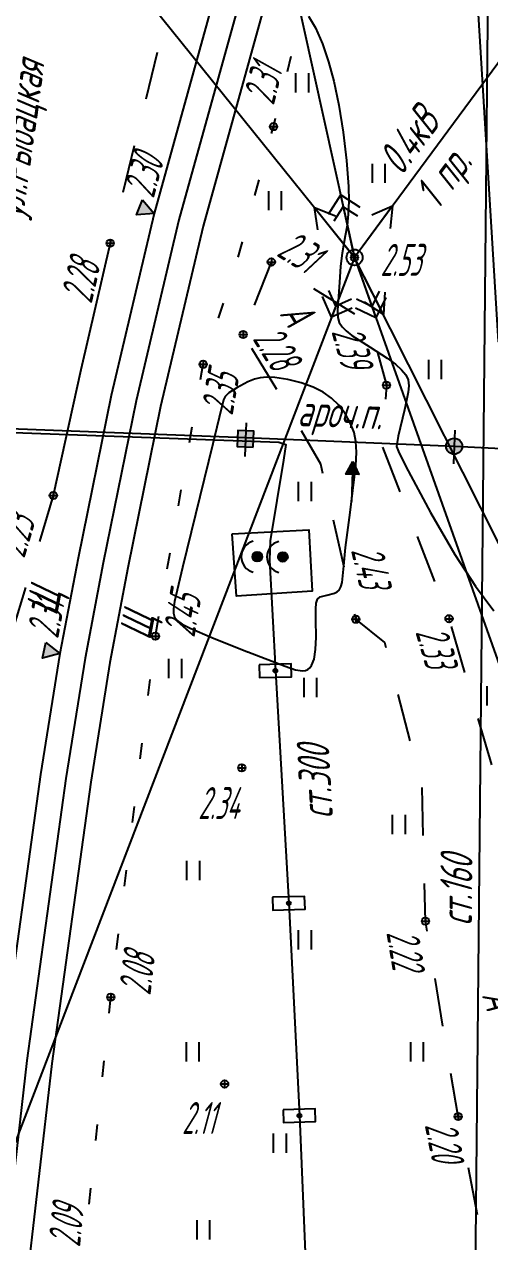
# Model space of a CAD drawing. Extents: x 1233805 to 1234355, y 654698 to 655114.
# Drawn here: x 1233947.78 to 1233962.3, y 654830.27 to 654868.29 of the extents above; entities that cross this region are included whole.
import ezdxf

# ---------------------------------------------------------------- set-up
doc = ezdxf.new("R2010")
doc.units = 0
doc.linetypes.add('ИИDash_05_15', pattern=[2, 0.5, -1.5])
doc.linetypes.add('ИИDash_15_15', pattern=[3, 1.5, -1.5])
for name, color, linetype, lineweight in [('ИИ_ВОДОПРОВОДЫ', 80, 'Continuous', 25), ('ИИ_ГОРИЗОНТАЛИ_ОСН', 32, 'Continuous', 25), ('ИИ_ДОРОГИ_АД', 7, 'Continuous', 25), ('ИИ_ДОРОГИ_ЖД', 7, 'Continuous', 25), ('ИИ_ЛЭП_ВН', 250, 'Continuous', 25), ('ИИ_ЛЭП_НН', 250, 'Continuous', 25), ('ИИ_ОТМЕТКИ', 7, 'Continuous', 25), ('ИИ_СТРОЕНИЕ', 7, 'Continuous', 25), ('ИИ_ТЕПЛОТРАССА', 5, 'Continuous', 25), ('ИИ_УГОДЬЯ', 7, 'Continuous', 25)]:
    doc.layers.add(name, color=color, linetype=linetype, lineweight=lineweight)
doc.styles.add('VNIPISIMPLEXCUR', font='simplex.shx', dxfattribs={"width": 0.8, "oblique": 15})
doc.styles.add('ГОСТ 2.304 КУРСИВ', font='cs_gost2304.shx', dxfattribs={"oblique": 15})
doc.linetypes.add('ИИ05155', pattern='A,0,[41,3dservice.shx,S=3,R=0,X=0,Y=0],-12', length=12)
doc.linetypes.add('ИИ251215', pattern='A,8,-0.6,["2Т",VNIPISIMPLEXCUR,S=2,R=0,X=0,Y=-1],-4.4,24', length=37)
doc.linetypes.add('ИИ251222', pattern='A,2,-2,3,-0.6,["В",VNIPISIMPLEXCUR,S=2,R=0,X=0,Y=-1],-2.8,3,-2,8,-2,8,-2,6', length=41.4)

# ---------------------------------------------------------------- blocks, each defined once
blk = doc.blocks.new('ИИ05401')
at = {"color": 0, "linetype": 'Continuous', "lineweight": 25}
for points in [[(-0.4, 1.2), (-0.4, 0)], [(0.4, 1.2), (0.4, 0)]]:
    blk.add_lwpolyline(points, dxfattribs=at)
blk = doc.blocks.new('ИИ051081')
at = {"linetype": 'Continuous', "lineweight": 25}
blk.add_hatch(color=0, dxfattribs=at).paths.add_polyline_path([(-0.05, 0, 1), (0.05, 0, 1)])
at = {"color": 0, "linetype": 'Continuous', "lineweight": 25}
for radius in [0.5, 0.05]:
    blk.add_circle((0, 0), radius, dxfattribs=at)
blk = doc.blocks.new('ИИ051141')
at = {"color": 0, "linetype": 'Continuous', "lineweight": 25, "flags": 128}
for points in [[(3, 1), (4, 0), (3, -1)], [(0, 0), (4, 0)], [(2.5, 0.75), (3.25, 0), (2.5, -0.75)]]:
    blk.add_lwpolyline(points, dxfattribs=at)
blk = doc.blocks.new('ИИ051144')
at = {"color": 0, "linetype": 'Continuous', "lineweight": 25, "flags": 128}
for points in [[(4, 0), (0, 0)], [(2.775, 0.707), (4, 0), (2.775, -0.707)]]:
    blk.add_lwpolyline(points, dxfattribs=at)
blk = doc.blocks.new('ИИ051083')
h = blk.add_hatch(color=0)
edge = h.paths.add_edge_path()
edge.add_arc((0, 0), 0.12, 0, 360)
at = {"color": 0}
blk.add_lwpolyline([(-0.4, -1), (0.4, -1), (0.4, 1), (-0.4, 1)], close=True, dxfattribs=at)
blk.add_circle((0, 0), 0.12, dxfattribs=at)
blk = doc.blocks.new('ИИ0510712')
at = {"linetype": 'Continuous'}
blk.add_hatch(color=0, dxfattribs=at).paths.add_polyline_path([(0.5, -0.5), (0.5, 0.5), (-0.5, 0.5), (-0.5, -0.5)])
at = {"color": 0, "linetype": 'Continuous'}
blk.add_lwpolyline([(0.5, -0.5), (0.5, 0.5), (-0.5, 0.5), (-0.5, -0.5)], close=True, dxfattribs=at)
blk = doc.blocks.new('ИИ0510711')
at = {"linetype": 'Continuous', "lineweight": 25}
h = blk.add_hatch(color=0, dxfattribs=at)
edge = h.paths.add_edge_path()
edge.add_arc((0, 0), 0.5, 0, 360)
at = {"color": 0, "linetype": 'Continuous', "lineweight": 25}
blk.add_circle((0, 0), 0.5, dxfattribs=at)
blk = doc.blocks.new('ИИ051216')
at = {"linetype": 'Continuous'}
blk.add_hatch(color=0, dxfattribs=at).paths.add_polyline_path([(0, 0), (0.4, -0.8), (-0.4, -0.8)])
at = {"color": 0, "linetype": 'Continuous'}
for points in [[(0, 0), (0.4, -0.8), (-0.4, -0.8), (0, 0)], [(0, 0), (0, -2.5)]]:
    blk.add_lwpolyline(points, dxfattribs=at)
at = {"color": 0, "linetype": 'Continuous', "style": 'VNIPISIMPLEXCUR', "oblique": 15, "width": 0.8}
blk.add_attdef('HEIGHT', (1.1, -2.5), '', height=2, dxfattribs=at)
blk = doc.blocks.new('ИИ12126')
at = {"linetype": 'Continuous'}
h = blk.add_hatch(dxfattribs=at)
h.set_pattern_fill('ANSI31', color=0, scale=0.01, angle=45, style=0)
edge = h.paths.add_edge_path()
edge.add_arc((0, 0), 0.3, 0, 360)
at = {"color": 0, "linetype": 'Continuous'}
blk.add_circle((0, 0), 0.3, dxfattribs=at)
blk.add_arc((0, 0), 1, 105, 255, dxfattribs=at)
blk = doc.blocks.new('PICKET')
at = {"color": 0, "linetype": 'Continuous', "lineweight": 25}
for p, q in [((-0.23, 0), (0.23, 0)), ((0, 0.23), (0, -0.23))]:
    blk.add_line(p, q, dxfattribs=at)
blk.add_circle((0, 0), 0.23, dxfattribs=at)
at = {"color": 0, "linetype": 'Continuous', "style": 'VNIPISIMPLEXCUR', "oblique": 15, "width": 0.8}
blk.add_attdef('OTMETKA', (1.25, 0.3), '', height=2, dxfattribs=at)
at = {"color": 8, "linetype": 'Continuous', "style": 'VNIPISIMPLEXCUR', "oblique": 15, "width": 0.8, "flags": 1}
blk.add_attdef('NOMER', (1.25, -2.7), '', height=2, dxfattribs=at)
blk = doc.blocks.new('ИИ05025')
at = {"linetype": 'Continuous', "lineweight": 25}
blk.add_hatch(color=0, dxfattribs=at).paths.add_polyline_path([(0.5, 1), (0, 0), (-0.5, 1)])
at = {"color": 0, "linetype": 'Continuous', "lineweight": 25}
blk.add_lwpolyline([(0.5, 1), (0, 0), (-0.5, 1)], close=True, dxfattribs=at)
at = {"color": 0, "linetype": 'Continuous', "style": 'VNIPISIMPLEXCUR', "oblique": 15, "width": 0.8}
blk.add_attdef('HEIGHT', (1.2, 0), '', height=2, dxfattribs=at)

msp = doc.modelspace()

# ---------------------------------------------------------------- linework, layer by layer
at = {"layer": 'ИИ_ВОДОПРОВОДЫ', "linetype": 'ИИ251222', "flags": 128}
msp.add_lwpolyline([(1233967.944, 655082.797), (1233967.18, 655071.793), (1233964.522, 655012.19), (1233960.74, 654978.868), (1233962.888, 654934.908), (1233961.805, 654824.993), (1233961.762, 654810.371), (1233969.882, 654700.999)], dxfattribs=at)
at = {"layer": 'ИИ_ГОРИЗОНТАЛИ_ОСН', "elevation": 2.5, "flags": 128}
msp.add_lwpolyline([(1233956.65, 654868.544), (1233956.863, 654868.177), (1233957.079, 654867.684), (1233957.273, 654867.122), (1233957.439, 654866.512), (1233957.594, 654865.768), (1233957.728, 654864.921), (1233957.831, 654864.031), (1233957.89, 654863.222), (1233957.9, 654862.762), (1233957.886, 654862.358), (1233957.85, 654862.004), (1233957.784, 654861.633), (1233957.78, 654861.616), (1233957.694, 654861.144), (1233957.646, 654860.739), (1233957.613, 654860.222), (1233957.575, 654859.648), (1233957.566, 654859.555), (1233957.547, 654859.301), (1233957.56, 654859.13), (1233957.608, 654858.979), (1233957.697, 654858.841), (1233957.821, 654858.715), (1233957.996, 654858.575), (1233958.57, 654858.206), (1233958.748, 654858.096), (1233959.102, 654857.867), (1233959.361, 654857.676), (1233959.552, 654857.502), (1233959.68, 654857.341), (1233959.752, 654857.181), (1233959.777, 654857.003), (1233959.76, 654856.798), (1233959.693, 654856.487), (1233959.637, 654856.249), (1233959.442, 654855.422), (1233959.39, 654855.107), (1233959.45, 654854.95), (1233959.685, 654854.478), (1233960.453, 654853.038), (1233961.217, 654851.731), (1233961.855, 654850.745), (1233962.427, 654849.971)], dxfattribs=at)
msp.add_lwpolyline([(1233955.914, 654848.24), (1233955.918, 654848.238), (1233956.241, 654848.124), (1233956.459, 654848.093), (1233956.549, 654848.105), (1233956.627, 654848.137), (1233956.692, 654848.188), (1233956.745, 654848.259), (1233956.82, 654848.461), (1233956.866, 654848.759), (1233956.885, 654849.151), (1233956.878, 654849.689), (1233956.878, 654849.691), (1233956.873, 654850.032), (1233956.888, 654850.215), (1233956.931, 654850.333), (1233957.01, 654850.404), (1233957.217, 654850.458), (1233957.459, 654850.519), (1233957.538, 654850.563), (1233957.599, 654850.621), (1233957.653, 654850.719), (1233957.692, 654850.859), (1233957.75, 654851.378), (1233957.802, 654851.944), (1233957.946, 654853.044), (1233958.126, 654854.499), (1233958.146, 654854.924), (1233958.127, 654855.258), (1233958.068, 654855.538), (1233957.957, 654855.819), (1233957.788, 654856.129), (1233957.593, 654856.393), (1233957.366, 654856.615), (1233957.108, 654856.798), (1233956.794, 654856.954), (1233956.419, 654857.089), (1233955.999, 654857.194), (1233955.591, 654857.256), (1233955.348, 654857.267), (1233955.141, 654857.249), (1233954.958, 654857.203), (1233954.756, 654857.118), (1233954.414, 654856.939), (1233954.158, 654856.776), (1233954.043, 654856.667), (1233953.993, 654856.556), (1233953.857, 654856.004), (1233953.712, 654855.41), (1233953.658, 654855.19), (1233952.714, 654851.32), (1233952.469, 654850.259), (1233952.433, 654850.038), (1233952.432, 654849.897), (1233952.466, 654849.775), (1233952.552, 654849.67), (1233952.709, 654849.559), (1233952.955, 654849.429), (1233953.626, 654849.137), (1233954.744, 654848.695), (1233954.75, 654848.693), (1233955.914, 654848.24)], close=True, dxfattribs=at)
at = {"layer": 'ИИ_ДОРОГИ_АД', "linetype": 'ИИDash_15_15', "flags": 128}
for points in [[(1233952.644, 654870.319), (1233950.459, 654861.453)], [(1233959.096, 654822.006), (1233963.325, 654823.85), (1233962.586, 654827.758), (1233961.317, 654834.175), (1233960.294, 654840.277), (1233960.188, 654844.502), (1233959.025, 654848.986), (1233958.125, 654849.706), (1233957.033, 654854.552), (1233955.702, 654856.815), (1233954.609, 654858.602), (1233955.487, 654860.865), (1233958.556, 654858.947), (1233959.078, 654857.019), (1233958.946, 654855.11), (1233961.032, 654849.725), (1233963.638, 654840.712), (1233966.002, 654833.093), (1233968.19, 654826.985), (1233969.634, 654822.267), (1233970.21, 654821.971), (1233971.37, 654821.609), (1233983.364, 654823.071), (1233994.445, 654824.587), (1234002.148, 654825.517), (1234008.939, 654826.196), (1234013.097, 654826.94), (1234014.156, 654829.95), (1234015.401, 654834.283), (1234013.519, 654842.544), (1234013.45, 654843.56), (1234013.335, 654845.47), (1234013.056, 654849.449), (1234009.873, 654849.718), (1234007.665, 654849.905), (1234007.278, 654851.206), (1234006.431, 654851.238), (1234005.84, 654851.846), (1234002.099, 654851.494), (1234000.973, 654850.015), (1234000.512, 654849.44)], [(1233948.684, 654853.571), (1233947.429, 654849.425), (1233946.353, 654841.727), (1233945.186, 654834.789), (1233944.112, 654825.681), (1233943.121, 654815.171), (1233941.922, 654805.424), (1233941.187, 654799.058)]]:
    msp.add_lwpolyline(points, dxfattribs=at)
at = {"layer": 'ИИ_ДОРОГИ_АД', "flags": 128}
msp.add_lwpolyline([(1233950.459, 654861.453), (1233949.547, 654857.5), (1233948.684, 654853.571)], dxfattribs=at)
at = {"layer": 'ИИ_ДОРОГИ_ЖД', "linetype": 'ИИ05155', "flags": 128}
msp.add_lwpolyline([(1234056.942, 655090.19), (1234056.854, 655089.205), (1234056.406, 655084.105), (1234055.956, 655079.572), (1234055.646, 655076.911), (1234055.304, 655074.333), (1234054.619, 655069.165), (1234053.863, 655064.2), (1234053.353, 655061.306), (1234052.529, 655056.897), (1234051.379, 655051.371), (1234050.325, 655046.877), (1234049.422, 655043.305), (1234048.454, 655039.697), (1234047.58, 655036.731), (1234046.039, 655031.861), (1234044.796, 655028.233), (1234043.622, 655025.049), (1234042.179, 655021.319), (1234039.198, 655014.351), (1234037.586, 655010.854), (1234035.853, 655007.29), (1234032.571, 655001.061), (1234029.694, 654995.996), (1234027.122, 654991.839), (1234025.105, 654988.674), (1234022.618, 654984.96), (1234017.595, 654977.758), (1234013.646, 654972.177), (1234008.65, 654965.136), (1234002.28, 654956.181), (1233998.731, 654951.199), (1233994.13, 654944.785), (1233986.376, 654933.838), (1233981.412, 654926.555), (1233978.949, 654922.759), (1233977.301, 654920.189), (1233975.515, 654917.285), (1233974.523, 654915.607), (1233972.599, 654912.296), (1233970.752, 654908.871), (1233969.264, 654906.111), (1233967.73, 654903.067), (1233965.856, 654899.173), (1233963.956, 654895.031), (1233962.058, 654890.564), (1233960.863, 654887.626), (1233960.088, 654885.632), (1233958.345, 654881.005), (1233956.808, 654876.534), (1233955.05, 654871.038), (1233952.603, 654862.181), (1233951.265, 654856.525), (1233950.235, 654851.466), (1233949.674, 654848.496), (1233949.074, 654844.738), (1233947.854, 654835.927), (1233947.007, 654828.506), (1233946.739, 654826.086), (1233946.179, 654820.687), (1233945.641, 654815.488), (1233945.346, 654812.686), (1233945.028, 654809.268), (1233944.413, 654802.921), (1233943.534, 654793.639), (1233940.158, 654750.714), (1233939.536, 654741.634), (1233937.407, 654709.458), (1233936.859, 654700.443)], dxfattribs=at)
at = {"layer": 'ИИ_ДОРОГИ_ЖД'}
for points in [[(1233962.783, 654890.263), (1233961.593, 654887.336), (1233960.821, 654885.352), (1233959.083, 654880.739), (1233957.553, 654876.287), (1233955.802, 654870.814), (1233953.364, 654861.986), (1233952.031, 654856.357), (1233951.005, 654851.315), (1233950.447, 654848.361), (1233949.85, 654844.623), (1233948.633, 654835.828), (1233947.787, 654828.418)], [(1233960.125, 654887.92), (1233959.346, 654885.916), (1233957.597, 654881.275), (1233956.053, 654876.785), (1233954.288, 654871.265), (1233951.833, 654862.378), (1233950.488, 654856.696), (1233949.455, 654851.619), (1233948.891, 654848.633), (1233948.287, 654844.856), (1233947.066, 654836.026), (1233946.217, 654828.595)]]:
    msp.add_lwpolyline(points, dxfattribs=at)
at = {"layer": 'ИИ_ЛЭП_ВН', "flags": 128}
for points in [[(1233959.103, 655036.201), (1233949.847, 654978.253), (1233945.218, 654919.13), (1233958.083, 654861.007)], [(1233958.083, 654861.007), (1233937.683, 654807.794)], [(1233958.083, 654861.007), (1233970.192, 654826.909), (1233971.971, 654794.822), (1233974.531, 654745.11), (1233976.816, 654705.267), (1233977.1, 654701.12)]]:
    msp.add_lwpolyline(points, dxfattribs=at)
at = {"layer": 'ИИ_ЛЭП_НН', "flags": 128}
for points in [[(1233958.083, 654861.007), (1233943.49, 654879.144)], [(1233965.996, 654871.74), (1233958.083, 654861.007)], [(1233969.335, 654838.688), (1233958.083, 654861.007)]]:
    msp.add_lwpolyline(points, dxfattribs=at)
at = {"layer": 'ИИ_СТРОЕНИЕ'}
msp.add_lwpolyline([(1233961.817, 654870.661), (1233962.563, 654858.386), (1233970.007, 654858.839), (1233969.261, 654871.113)], close=True, dxfattribs=at)
at = {"layer": 'ИИ_ТЕПЛОТРАССА', "linetype": 'ИИ251215', "flags": 128}
for points in [[(1233940.751, 654864.219), (1233940.677, 654863.41), (1233940.564, 654862.435), (1233940.519, 654861.999), (1233940.446, 654861.058), (1233940.156, 654856.859), (1233940.156, 654856.483), (1233940.213, 654856.103), (1233940.496, 654855.787), (1233942.863, 654855.706), (1233955.719, 654855.238), (1233955.938, 654855.165), (1233955.865, 654854.672), (1233955.454, 654852.157), (1233955.425, 654851.555), (1233955.613, 654848.1), (1233956.032, 654840.838), (1233956.363, 654834.204), (1233956.664, 654826.916), (1233956.58, 654824.782), (1233956.702, 654816.315), (1233957.181, 654806.782), (1233957.561, 654795.066), (1233957.937, 654786.381), (1233958.155, 654778.554), (1233958.473, 654770.31), (1233958.818, 654757.999), (1233959.081, 654749.022), (1233959.509, 654738.118), (1233960.019, 654725.14), (1233960.546, 654712.625), (1233960.794, 654706.645), (1233960.89, 654704.332), (1233961.095, 654700.851)], [(1233931.516, 654856.298), (1233932.919, 654856.228), (1233933.588, 654856.219), (1233942.15, 654855.868), (1233954.679, 654855.389), (1233961.191, 654855.111), (1233964.364, 654854.96)]]:
    msp.add_lwpolyline(points, dxfattribs=at)
at = {"layer": 'ИИ_ТЕПЛОТРАССА', "color": 7}
for points in [[(1233954.7, 654855.839), (1233954.681, 654855.341), (1233954.66, 654854.789)], [(1233961.21, 654855.61), (1233961.191, 654855.111), (1233961.17, 654854.56)]]:
    msp.add_lwpolyline(points, dxfattribs=at)
msp.add_lwpolyline([(1233954.261, 654852.375), (1233956.657, 654852.504), (1233956.756, 654850.583), (1233954.4, 654850.425)], close=True, dxfattribs=at)
at = {"layer": 'ИИ_УГОДЬЯ', "linetype": 'ИИDash_05_15', "flags": 128}
msp.add_lwpolyline([(1233949.599, 654829.448), (1233950.476, 654837.905), (1233951.87, 654849.177), (1233953.36, 654857.671), (1233954.392, 654860.788), (1233955.552, 654865.094), (1233956.694, 654869.607), (1233958.666, 654875.374), (1233961.78, 654884.222), (1233964.138, 654890.145), (1233968.556, 654899.629), (1233972.035, 654906.497), (1233976.277, 654914.391), (1233981.463, 654922.849), (1233987.197, 654931.057), (1233990.583, 654933.67)], dxfattribs=at)

# ---------------------------------------------------------------- block references
at = {"layer": 'ИИ_ДОРОГИ_ЖД'}
ref = msp.add_blockref('ИИ05025', (1233951.833, 654862.379, 2.303), dxfattribs=dict(at, xscale=0.4999999999999997, yscale=0.4999999999999997, zscale=0.4999999999999997, rotation=67.38828254999117))
ref.add_attrib('OTMETKA', '2.30', (1233951.812, 654862.831, 2.303), dxfattribs={"layer": '0', "linetype": 'Continuous', "height": 1, "rotation": 74.559, "style": 'ГОСТ 2.304 КУРСИВ', "oblique": 15, "width": 0.65})
ref = msp.add_blockref('ИИ05025', (1233948.891, 654848.633), dxfattribs=dict(at, xscale=0.4999999999999996, yscale=0.4999999999999996, zscale=0.4999999999999996, rotation=78.034324044499))
ref.add_attrib('OTMETKA', '2.31', (1233948.832, 654849.082), dxfattribs={"layer": '0', "linetype": 'Continuous', "height": 1, "rotation": 79.2985, "style": 'ГОСТ 2.304 КУРСИВ', "oblique": 15, "width": 0.65})
at = {"layer": 'ИИ_ЛЭП_ВН'}
for xscale, yscale, zscale, rotation in [(0.5, 0.5, 0.5, 102.4801528871752), (0.4999999999999998, 0.4999999999999998, 0.4999999999999998, 249.0249578391973), (0.5, 0.5, 0.5, 289.5516926867798)]:
    msp.add_blockref('ИИ051141', (1233958.083, 654861.007), dxfattribs=dict(at, xscale=xscale, yscale=yscale, zscale=zscale, rotation=rotation))
at = {"layer": 'ИИ_ЛЭП_ВН', "xscale": 0.5, "yscale": 0.5, "zscale": 0.5}
msp.add_blockref('ИИ051081', (1233958.083, 654861.007), dxfattribs=at)
at = {"layer": 'ИИ_ЛЭП_НН'}
for xscale, yscale, zscale, rotation in [(0.4999999999999996, 0.4999999999999996, 0.4999999999999996, 53.59837601684348), (0.4999999999999996, 0.4999999999999996, 0.4999999999999996, 128.8208985042315), (0.4999999999999997, 0.4999999999999997, 0.4999999999999997, 296.755087985141)]:
    msp.add_blockref('ИИ051144', (1233958.083, 654861.007), dxfattribs=dict(at, xscale=xscale, yscale=yscale, zscale=zscale, rotation=rotation))
at = {"layer": 'ИИ_ОТМЕТКИ'}
ref = msp.add_blockref('PICKET', (1233955.552, 654865.094, 2.307), dxfattribs=dict(at, xscale=0.5, yscale=0.5, zscale=0.5))
ref.add_attrib('OTMETKA', '2.31', (1233955.56, 654865.737, 2.307), dxfattribs={"layer": '0', "color": 0, "linetype": 'Continuous', "height": 1, "rotation": 75.7925, "style": 'ГОСТ 2.304 КУРСИВ', "oblique": 15, "width": 0.65})
ref = msp.add_blockref('PICKET', (1233955.487, 654860.865, 2.313), dxfattribs=dict(at, xscale=0.5, yscale=0.5, zscale=0.5))
ref.add_attrib('OTMETKA', '2.31', (1233955.617, 654861.076, 2.313), dxfattribs={"layer": '0', "color": 0, "linetype": 'Continuous', "height": 1, "rotation": 327.9861, "style": 'ГОСТ 2.304 КУРСИВ', "oblique": 15, "width": 0.65})
ref = msp.add_blockref('PICKET', (1233950.459, 654861.453, 2.283), dxfattribs=dict(at, xscale=0.5, yscale=0.5, zscale=0.5))
ref.add_attrib('OTMETKA', '2.28', (1233949.877, 654859.54, 2.283), dxfattribs={"layer": '0', "color": 0, "linetype": 'Continuous', "height": 1, "rotation": 77.018, "style": 'ГОСТ 2.304 КУРСИВ', "oblique": 15, "width": 0.65})
ref = msp.add_blockref('PICKET', (1233958.083, 654861.007, 2.527), dxfattribs=dict(at, xscale=0.5, yscale=0.5, zscale=0.5))
ref.add_attrib('OTMETKA', '2.53', (1233958.895, 654860.432, 2.527), dxfattribs={"layer": '0', "color": 0, "linetype": 'Continuous', "height": 1, "style": 'ГОСТ 2.304 КУРСИВ', "oblique": 15, "width": 0.65})
ref = msp.add_blockref('PICKET', (1233954.609, 654858.602, 2.279), dxfattribs=dict(at, xscale=0.5, yscale=0.5, zscale=0.5))
ref.add_attrib('OTMETKA', '2.28', (1233954.886, 654858.466, 2.279), dxfattribs={"layer": '0', "color": 0, "linetype": 'Continuous', "height": 1, "rotation": 301.4558, "style": 'ГОСТ 2.304 КУРСИВ', "oblique": 15, "width": 0.65})
ref = msp.add_blockref('PICKET', (1233959.078, 654857.019, 2.392), dxfattribs=dict(at, xscale=0.5, yscale=0.5, zscale=0.5))
ref.add_attrib('OTMETKA', '2.39', (1233957.358, 654858.695, 2.392), dxfattribs={"layer": '0', "color": 0, "linetype": 'Continuous', "height": 1, "rotation": 285.1442, "style": 'ГОСТ 2.304 КУРСИВ', "oblique": 15, "width": 0.65})
ref = msp.add_blockref('PICKET', (1233953.36, 654857.671, 2.348), dxfattribs=dict(at, xscale=0.5, yscale=0.5, zscale=0.5))
ref.add_attrib('OTMETKA', '2.35', (1233954.274, 654856.052, 2.348), dxfattribs={"layer": '0', "color": 0, "linetype": 'Continuous', "height": 1, "rotation": 80.0506, "style": 'ГОСТ 2.304 КУРСИВ', "oblique": 15, "width": 0.65})
ref = msp.add_blockref('PICKET', (1233948.684, 654853.571, 2.231), dxfattribs=dict(at, xscale=0.5, yscale=0.5, zscale=0.5))
ref.add_attrib('OTMETKA', '2.23', (1233947.777, 654851.588, 2.231), dxfattribs={"layer": '0', "color": 0, "linetype": 'Continuous', "height": 1, "rotation": 73.1613, "style": 'ГОСТ 2.304 КУРСИВ', "oblique": 15, "width": 0.65})
ref = msp.add_blockref('PICKET', (1233958.125, 654849.706, 2.433), dxfattribs=dict(at, xscale=0.5, yscale=0.5, zscale=0.5))
ref.add_attrib('OTMETKA', '2.43', (1233957.969, 654851.865, 2.433), dxfattribs={"layer": '0', "color": 0, "linetype": 'Continuous', "height": 1, "rotation": 282.6976, "style": 'ГОСТ 2.304 КУРСИВ', "oblique": 15, "width": 0.65})
ref = msp.add_blockref('PICKET', (1233951.87, 654849.177, 2.448), dxfattribs=dict(at, xscale=0.5, yscale=0.5, zscale=0.5))
ref.add_attrib('OTMETKA', '2.45', (1233953.084, 654849.118, 2.448), dxfattribs={"layer": '0', "color": 0, "linetype": 'Continuous', "height": 1, "rotation": 80.0506, "style": 'ГОСТ 2.304 КУРСИВ', "oblique": 15, "width": 0.65})
ref = msp.add_blockref('PICKET', (1233961.032, 654849.725, 2.329), dxfattribs=dict(at, xscale=0.5, yscale=0.5, zscale=0.5))
ref.add_attrib('OTMETKA', '2.33', (1233959.977, 654849.31, 2.329), dxfattribs={"layer": '0', "color": 0, "linetype": 'Continuous', "height": 1, "rotation": 286.1244, "style": 'ГОСТ 2.304 КУРСИВ', "oblique": 15, "width": 0.65})
ref = msp.add_blockref('PICKET', (1233954.563, 654845.068, 2.336), dxfattribs=dict(at, xscale=0.5, yscale=0.5, zscale=0.5))
ref.add_attrib('OTMETKA', '2.34', (1233953.204, 654843.466, 2.336), dxfattribs={"layer": '0', "color": 0, "linetype": 'Continuous', "height": 1, "style": 'ГОСТ 2.304 КУРСИВ', "oblique": 15, "width": 0.65})
ref = msp.add_blockref('PICKET', (1233960.294, 654840.277, 2.224), dxfattribs=dict(at, xscale=0.5, yscale=0.5, zscale=0.5))
ref.add_attrib('OTMETKA', '2.22', (1233959.074, 654839.924, 2.224), dxfattribs={"layer": '0', "color": 0, "linetype": 'Continuous', "height": 1, "rotation": 279.5189, "style": 'ГОСТ 2.304 КУРСИВ', "oblique": 15, "width": 0.65})
ref = msp.add_blockref('PICKET', (1233950.476, 654837.905, 2.078), dxfattribs=dict(at, xscale=0.5, yscale=0.5, zscale=0.5))
ref.add_attrib('OTMETKA', '2.08', (1233951.712, 654837.945, 2.078), dxfattribs={"layer": '0', "color": 0, "linetype": 'Continuous', "height": 1, "rotation": 82.9514, "style": 'ГОСТ 2.304 КУРСИВ', "oblique": 15, "width": 0.65})
ref = msp.add_blockref('PICKET', (1233954.029, 654835.193, 2.112), dxfattribs=dict(at, xscale=0.5, yscale=0.5, zscale=0.5))
ref.add_attrib('OTMETKA', '2.11', (1233952.697, 654833.629, 2.112), dxfattribs={"layer": '0', "color": 0, "linetype": 'Continuous', "height": 1, "style": 'ГОСТ 2.304 КУРСИВ', "oblique": 15, "width": 0.65})
ref = msp.add_blockref('PICKET', (1233961.317, 654834.175, 2.197), dxfattribs=dict(at, xscale=0.5, yscale=0.5, zscale=0.5))
ref.add_attrib('OTMETKA', '2.20', (1233960.271, 654833.911, 2.197), dxfattribs={"layer": '0', "color": 0, "linetype": 'Continuous', "height": 1, "rotation": 281.1826, "style": 'ГОСТ 2.304 КУРСИВ', "oblique": 15, "width": 0.65})
ref = msp.add_blockref('PICKET', (1233949.599, 654829.448, 2.094), dxfattribs=dict(at, xscale=0.5, yscale=0.5, zscale=0.5))
ref.add_attrib('OTMETKA', '2.09', (1233949.514, 654830.085, 2.094), dxfattribs={"layer": '0', "color": 0, "linetype": 'Continuous', "height": 1, "rotation": 84.0736, "style": 'ГОСТ 2.304 КУРСИВ', "oblique": 15, "width": 0.65})
at = {"layer": 'ИИ_ТЕПЛОТРАССА', "color": 7}
for name, p, xscale, yscale, zscale, rotation in [('ИИ0510712', (1233954.681, 654855.341), 0.4999999999999996, 0.4999999999999996, 0.4999999999999996, 357.6695605426653), ('ИИ051216', (1233958.029, 654854.637), 0.4999999999999997, 0.4999999999999997, 0.4999999999999997, 358), ('ИИ051083', (1233955.613, 654848.1), 0.4999999999999997, 0.4999999999999997, 0.4999999999999997, 271.5504671430455), ('ИИ051083', (1233956.032, 654840.838), 0.4999999999999997, 0.4999999999999997, 0.4999999999999997, 271.5504671430455), ('ИИ051083', (1233956.363, 654834.204), 0.4999999999999997, 0.4999999999999997, 0.4999999999999997, 271.5504671430455)]:
    msp.add_blockref(name, p, dxfattribs=dict(at, xscale=xscale, yscale=yscale, zscale=zscale, rotation=rotation))
at = {"layer": 'ИИ_ТЕПЛОТРАССА', "color": 7, "xscale": 0.5, "yscale": 0.5, "zscale": 0.5}
for name, p in [('ИИ0510711', (1233961.191, 654855.111)), ('ИИ12126', (1233955.048, 654851.661, -11.67)), ('ИИ12126', (1233955.847, 654851.654, -11.67))]:
    msp.add_blockref(name, p, dxfattribs=at)
at = {"layer": 'ИИ_УГОДЬЯ', "xscale": 0.5, "yscale": 0.5, "zscale": 0.5}
for p in [(1233956.441, 654866.164), (1233958.83, 654863.333), (1233955.595, 654862.482), (1233960.591, 654857.206), (1233956.528, 654853.397), (1233952.479, 654847.87), (1233956.698, 654847.275), (1233962.407, 654847.019), (1233959.461, 654842.996), (1233953.043, 654841.563), (1233956.528, 654839.397), (1233953.028, 654835.897), (1233960.028, 654835.897), (1233955.745, 654833.047), (1233953.358, 654830.336)]:
    msp.add_blockref('ИИ05401', p, dxfattribs=at)

# ---------------------------------------------------------------- texts
at = {"layer": 'ИИ_ВОДОПРОВОДЫ', "color": 7, "style": 'ГОСТ 2.304 КУРСИВ', "oblique": 15, "width": 0.8}
msp.add_text('ст.160', height=1, rotation=89.4357, dxfattribs=at).set_placement((1233961.745, 654840.138, -11.67))
at = {"layer": 'ИИ_ДОРОГИ_АД', "style": 'ГОСТ 2.304 КУРСИВ', "oblique": 15, "width": 0.8}
for s, rotation, p in [('ул.Рыбацкая', 82.1486, (1233947.745, 654862.228)), ('А', 301.4558, (1233955.721, 654859.255)), ('А', 287.245, (1233962.046, 654837.976))]:
    msp.add_text(s, height=1, rotation=rotation, dxfattribs=at).set_placement(p)
at = {"layer": 'ИИ_ДОРОГИ_ЖД', "style": 'ГОСТ 2.304 КУРСИВ', "oblique": 15, "width": 0.8}
for p in [(1233948.799, 654849.791), (1233951.708, 654849.03)]:
    msp.add_text('Щ', height=1, rotation=79.2985, dxfattribs=at).set_placement(p)
at = {"layer": 'ИИ_ЛЭП_НН', "style": 'ГОСТ 2.304 КУРСИВ', "oblique": 15, "width": 0.8}
for s, p in [('0.4кВ', (1233959.549, 654863.526)), ('1 пр.', (1233960.684, 654862.462))]:
    msp.add_text(s, height=1, rotation=53.5984, dxfattribs=at).set_placement(p)
at = {"layer": 'ИИ_ТЕПЛОТРАССА', "color": 7, "style": 'ГОСТ 2.304 КУРСИВ', "oblique": 15, "width": 0.8}
for s, rotation, p in [('ароч.п.', 357.6513, (1233956.292, 654855.745)), ('ст.300', 93.3031, (1233957.414, 654843.498))]:
    msp.add_text(s, height=1, rotation=rotation, dxfattribs=at).set_placement(p)

doc.saveas('drawing.dxf')
